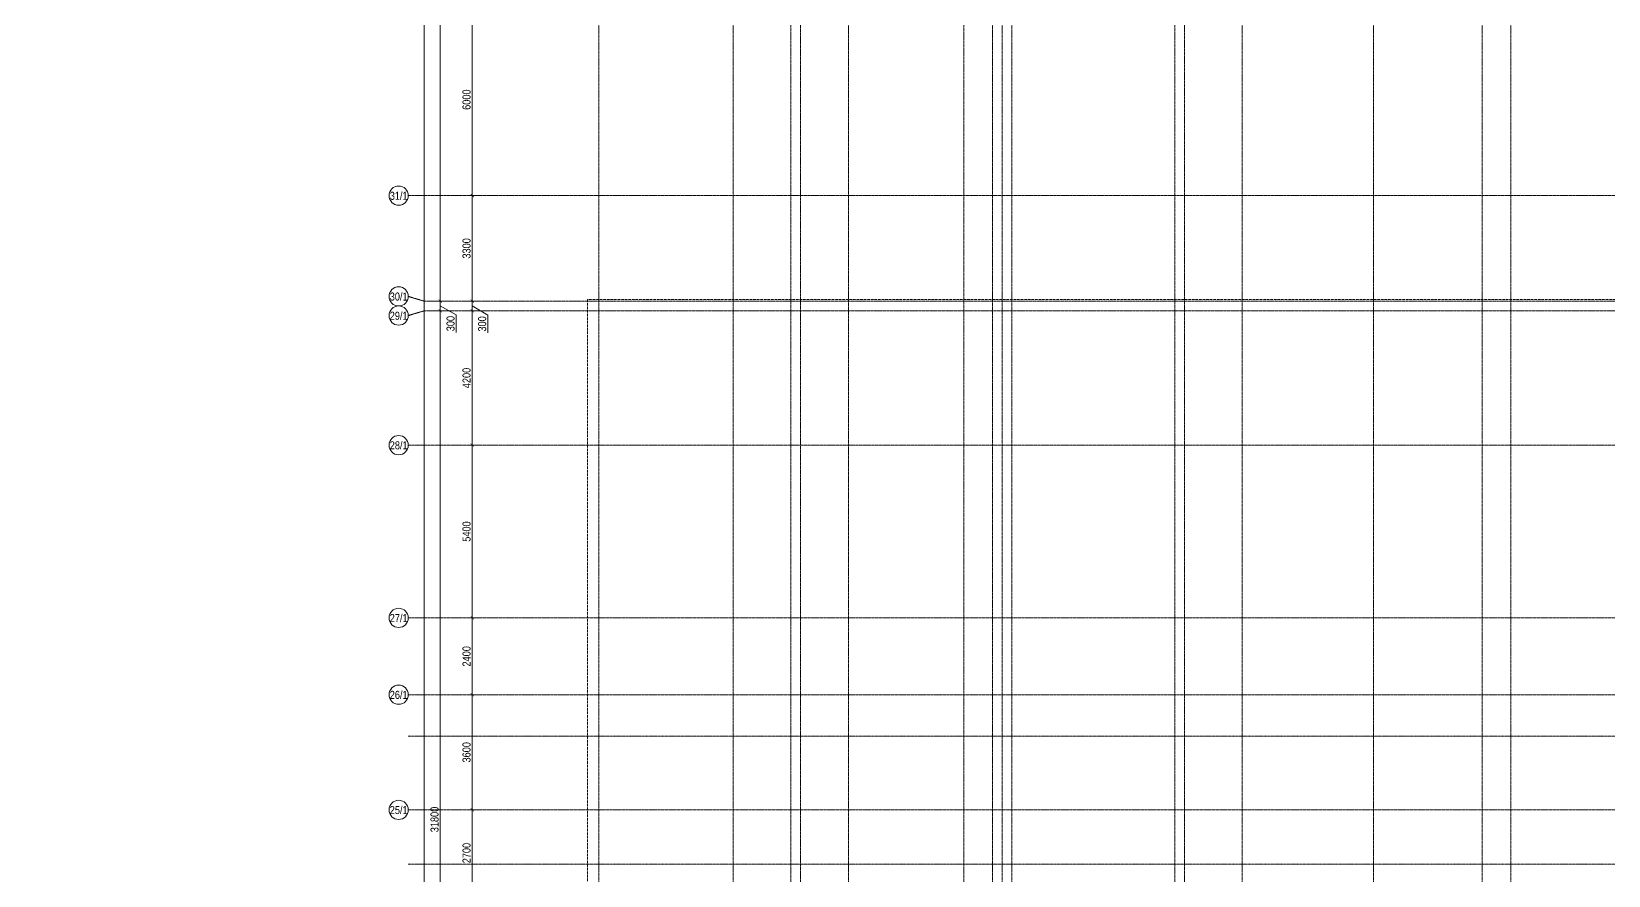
# Model space of a CAD drawing. Header units: millimetres. Extents: x -328335 to 1212475, y -208171 to 164144.
# Drawn here: x 177051 to 226322, y 82850 to 109229 of the extents above; entities that cross this region are included whole.
import ezdxf
from ezdxf import colors
from ezdxf.entities.mleader import LeaderData, LeaderLine
from ezdxf.enums import TextEntityAlignment as Align
from ezdxf.math import Vec2, Vec3

# ---------------------------------------------------------------- set-up
doc = ezdxf.new("R2010")
doc.units = ezdxf.units.MM
doc.header["$LTSCALE"] = 0.5
doc.linetypes.add('CENTER2', pattern=[28.575, 19.05, -3.175, 3.175, -3.175])
doc.linetypes.add('DASHED', pattern=[19.05, 12.7, -6.35])
doc.layers.get('Defpoints').update_dxf_attribs({"color": 140})
doc.layers.add('АР_Делит', color=120, linetype='Continuous', lineweight=0, plot=False)
doc.layers.add('АЦ_Выноски', color=7, linetype='Continuous', lineweight=5)
doc.layers.add('РД_Оси_размер', color=8, linetype='Continuous', lineweight=0)
doc.layers.add('РД_Оси_100', color=7, linetype='Continuous', lineweight=0, true_color=0x525252)
doc.styles.add('style1', font='ARIALN.TTF')
doc.styles.add('ккк', font='isocpeur.ttf', dxfattribs={"width": 0.85, "oblique": 15})
doc.dimstyles.new('Dim100_ареал', dxfattribs={"dimscale": 100, "dimtxt": 2.5, "dimasz": 1, "dimexe": 1, "dimexo": 1, "dimgap": 0.5, "dimtad": 1, "dimzin": 12, "dimdsep": 46, "dimtxsty": 'style1', "dimblk": 'ARCHTICK', "dimcen": 1, "dimdle": 1, "dimaunit": 1, "dimadec": 0, "dimazin": 3, "dimtfac": 1, "dimtmove": 1, "dimatfit": 3, "dimldrblk": 'OPEN30', "dimfxl": 2, "dimfxlon": 1, "dimtolj": 1, "dimtzin": 0, "dimlwd": 5, "dimlwe": 5, "dimarcsym": 0})

# ---------------------------------------------------------------- blocks, each defined once
blk = doc.blocks.new('A-iden')
at = {"linetype": 'Continuous', "lineweight": 5}
blk.add_circle((0, -4), 3, dxfattribs=at)
at = {"color": 0, "linetype": 'Continuous', "lineweight": 20, "style": 'ккк', "width": 0.85}
blk.add_attdef('ID', text='', height=4, dxfattribs=at).set_placement((0.31, -3.85), align=Align.MIDDLE_CENTER)
blk = doc.blocks.new('_ArchTick')
at = {"color": 0, "linetype": 'ByBlock', "const_width": 0.15}
blk.add_lwpolyline([(-0.5, -0.5), (0.5, 0.5)], dxfattribs=at)
blk = doc.blocks.new('*D289')
at = {"layer": 'Defpoints', "color": 0, "transparency": 16777216}
for p in [(-5455, 134700), (-2955, 134700), (-2955, 0)]:
    blk.add_point(p, dxfattribs=at)
at = {"layer": 'РД_Оси_размер', "color": 0, "lineweight": 5, "transparency": 16777216}
for p, q in [((-5255, 134700), (-5555, 134700)), ((-5455, -100), (-5455, 134800)), ((-5255, 0), (-5555, 0))]:
    blk.add_line(p, q, dxfattribs=at)
at = {"layer": 'РД_Оси_размер', "color": 0, "lineweight": 5, "transparency": 16777216, "xscale": 100, "yscale": 100, "zscale": 100}
for p, rotation in [((-5455, 134700), 90), ((-5455, 0), 270)]:
    blk.add_blockref('_ArchTick', p, dxfattribs=dict(at, rotation=rotation))
at = {"layer": 'РД_Оси_размер', "color": 0, "transparency": 16777216, "insert": (-5633, 67350), "char_height": 250, "attachment_point": 5, "rotation": 90, "style": 'style1'}
blk.add_mtext('\\A1;134700', dxfattribs=at)
blk = doc.blocks.new('_Open30')
at = {"color": 0, "linetype": 'ByBlock', "lineweight": -2}
for p, q in [((-1, 0.27), (0, 0)), ((0, 0), (-1, -0.27)), ((0, 0), (-1, 0))]:
    blk.add_line(p, q, dxfattribs=at)
blk = doc.blocks.new('*D311')
at = {"layer": 'Defpoints', "color": 0, "transparency": 16777216}
for p in [(-3955, 84900), (-2955, 84900), (-2955, 82200)]:
    blk.add_point(p, dxfattribs=at)
at = {"layer": 'РД_Оси_размер', "color": 0, "lineweight": 5, "transparency": 16777216}
for p, q in [((-3755, 84900), (-4055, 84900)), ((-3955, 82100), (-3955, 85000)), ((-3755, 82200), (-4055, 82200))]:
    blk.add_line(p, q, dxfattribs=at)
at = {"layer": 'РД_Оси_размер', "color": 0, "lineweight": 5, "transparency": 16777216, "xscale": 100, "yscale": 100, "zscale": 100}
for p, rotation in [((-3955, 84900), 90), ((-3955, 82200), 270)]:
    blk.add_blockref('_ArchTick', p, dxfattribs=dict(at, rotation=rotation))
at = {"layer": 'РД_Оси_размер', "color": 0, "transparency": 16777216, "insert": (-4133, 83550), "char_height": 250, "attachment_point": 5, "rotation": 90, "style": 'style1'}
blk.add_mtext('\\A1;2700', dxfattribs=at)
blk = doc.blocks.new('*D312')
at = {"layer": 'Defpoints', "color": 0, "transparency": 16777216}
for p in [(-3955, 88500), (-2955, 88500), (-2955, 84900)]:
    blk.add_point(p, dxfattribs=at)
at = {"layer": 'РД_Оси_размер', "color": 0, "lineweight": 5, "transparency": 16777216}
for p, q in [((-3755, 88500), (-4055, 88500)), ((-3955, 84800), (-3955, 88600)), ((-3755, 84900), (-4055, 84900))]:
    blk.add_line(p, q, dxfattribs=at)
at = {"layer": 'РД_Оси_размер', "color": 0, "lineweight": 5, "transparency": 16777216, "xscale": 100, "yscale": 100, "zscale": 100}
for p, rotation in [((-3955, 88500), 90), ((-3955, 84900), 270)]:
    blk.add_blockref('_ArchTick', p, dxfattribs=dict(at, rotation=rotation))
at = {"layer": 'РД_Оси_размер', "color": 0, "transparency": 16777216, "insert": (-4133, 86700), "char_height": 250, "attachment_point": 5, "rotation": 90, "style": 'style1'}
blk.add_mtext('\\A1;3600', dxfattribs=at)
blk = doc.blocks.new('*D313')
at = {"layer": 'Defpoints', "color": 0, "transparency": 16777216}
for p in [(-3955, 90900), (-2955, 90900), (-2955, 88500)]:
    blk.add_point(p, dxfattribs=at)
at = {"layer": 'РД_Оси_размер', "color": 0, "lineweight": 5, "transparency": 16777216}
for p, q in [((-3755, 90900), (-4055, 90900)), ((-3955, 88400), (-3955, 91000)), ((-3755, 88500), (-4055, 88500))]:
    blk.add_line(p, q, dxfattribs=at)
at = {"layer": 'РД_Оси_размер', "color": 0, "lineweight": 5, "transparency": 16777216, "xscale": 100, "yscale": 100, "zscale": 100}
for p, rotation in [((-3955, 90900), 90), ((-3955, 88500), 270)]:
    blk.add_blockref('_ArchTick', p, dxfattribs=dict(at, rotation=rotation))
at = {"layer": 'РД_Оси_размер', "color": 0, "transparency": 16777216, "insert": (-4133, 89700), "char_height": 250, "attachment_point": 5, "rotation": 90, "style": 'style1'}
blk.add_mtext('\\A1;2400', dxfattribs=at)
blk = doc.blocks.new('*D314')
at = {"layer": 'Defpoints', "color": 0, "transparency": 16777216}
for p in [(-3955, 96300), (-2955, 96300), (-2955, 90900)]:
    blk.add_point(p, dxfattribs=at)
at = {"layer": 'РД_Оси_размер', "color": 0, "lineweight": 5, "transparency": 16777216}
for p, q in [((-3755, 96300), (-4055, 96300)), ((-3955, 90800), (-3955, 96400)), ((-3755, 90900), (-4055, 90900))]:
    blk.add_line(p, q, dxfattribs=at)
at = {"layer": 'РД_Оси_размер', "color": 0, "lineweight": 5, "transparency": 16777216, "xscale": 100, "yscale": 100, "zscale": 100}
for p, rotation in [((-3955, 96300), 90), ((-3955, 90900), 270)]:
    blk.add_blockref('_ArchTick', p, dxfattribs=dict(at, rotation=rotation))
at = {"layer": 'РД_Оси_размер', "color": 0, "transparency": 16777216, "insert": (-4133, 93600), "char_height": 250, "attachment_point": 5, "rotation": 90, "style": 'style1'}
blk.add_mtext('\\A1;5400', dxfattribs=at)
blk = doc.blocks.new('*D315')
at = {"layer": 'Defpoints', "color": 0, "transparency": 16777216}
for p in [(-3955, 100500), (-2955, 100500), (-2955, 96300)]:
    blk.add_point(p, dxfattribs=at)
at = {"layer": 'РД_Оси_размер', "color": 0, "lineweight": 5, "transparency": 16777216}
for p, q in [((-3955, 96200), (-3955, 100600)), ((-3755, 100500), (-4055, 100500)), ((-3755, 96300), (-4055, 96300))]:
    blk.add_line(p, q, dxfattribs=at)
at = {"layer": 'РД_Оси_размер', "color": 0, "lineweight": 5, "transparency": 16777216, "xscale": 100, "yscale": 100, "zscale": 100}
for p, rotation in [((-3955, 100500), 90), ((-3955, 96300), 270)]:
    blk.add_blockref('_ArchTick', p, dxfattribs=dict(at, rotation=rotation))
at = {"layer": 'РД_Оси_размер', "color": 0, "transparency": 16777216, "insert": (-4133, 98400), "char_height": 250, "attachment_point": 5, "rotation": 90, "style": 'style1'}
blk.add_mtext('\\A1;4200', dxfattribs=at)
blk = doc.blocks.new('*D316')
at = {"layer": 'Defpoints', "color": 0, "transparency": 16777216}
for p in [(-3955, 100800), (-2955, 100800), (-2955, 100500)]:
    blk.add_point(p, dxfattribs=at)
at = {"layer": 'РД_Оси_размер', "color": 0, "lineweight": 5, "transparency": 16777216}
for p, q in [((-3755, 100800), (-4055, 100800)), ((-3955, 100400), (-3955, 100900)), ((-3955, 100650), (-3467, 100366)), ((-3755, 100500), (-4055, 100500)), ((-3467, 100366), (-3467, 99814))]:
    blk.add_line(p, q, dxfattribs=at)
at = {"layer": 'РД_Оси_размер', "color": 0, "lineweight": 5, "transparency": 16777216, "xscale": 100, "yscale": 100, "zscale": 100}
for p, rotation in [((-3955, 100800), 90), ((-3955, 100500), 270)]:
    blk.add_blockref('_ArchTick', p, dxfattribs=dict(at, rotation=rotation))
at = {"layer": 'РД_Оси_размер', "color": 0, "transparency": 16777216, "insert": (-3645, 100090), "char_height": 250, "attachment_point": 5, "rotation": 90, "style": 'style1'}
blk.add_mtext('\\A1;300', dxfattribs=at)
blk = doc.blocks.new('*D317')
at = {"layer": 'Defpoints', "color": 0, "transparency": 16777216}
for p in [(-3955, 104100), (-2955, 104100), (-2955, 100800)]:
    blk.add_point(p, dxfattribs=at)
at = {"layer": 'РД_Оси_размер', "color": 0, "lineweight": 5, "transparency": 16777216}
for p, q in [((-3755, 104100), (-4055, 104100)), ((-3955, 100700), (-3955, 104200)), ((-3755, 100800), (-4055, 100800))]:
    blk.add_line(p, q, dxfattribs=at)
at = {"layer": 'РД_Оси_размер', "color": 0, "lineweight": 5, "transparency": 16777216, "xscale": 100, "yscale": 100, "zscale": 100}
for p, rotation in [((-3955, 104100), 90), ((-3955, 100800), 270)]:
    blk.add_blockref('_ArchTick', p, dxfattribs=dict(at, rotation=rotation))
at = {"layer": 'РД_Оси_размер', "color": 0, "transparency": 16777216, "insert": (-4133, 102450), "char_height": 250, "attachment_point": 5, "rotation": 90, "style": 'style1'}
blk.add_mtext('\\A1;3300', dxfattribs=at)
blk = doc.blocks.new('*D318')
at = {"layer": 'Defpoints', "color": 0, "transparency": 16777216}
for p in [(-3955, 110100), (-2955, 110100), (-2955, 104100)]:
    blk.add_point(p, dxfattribs=at)
at = {"layer": 'РД_Оси_размер', "color": 0, "lineweight": 5, "transparency": 16777216}
for p, q in [((-3755, 110100), (-4055, 110100)), ((-3955, 104000), (-3955, 110200)), ((-3755, 104100), (-4055, 104100))]:
    blk.add_line(p, q, dxfattribs=at)
at = {"layer": 'РД_Оси_размер', "color": 0, "lineweight": 5, "transparency": 16777216, "xscale": 100, "yscale": 100, "zscale": 100}
for p, rotation in [((-3955, 110100), 90), ((-3955, 104100), 270)]:
    blk.add_blockref('_ArchTick', p, dxfattribs=dict(at, rotation=rotation))
at = {"layer": 'РД_Оси_размер', "color": 0, "transparency": 16777216, "insert": (-4133, 107100), "char_height": 250, "attachment_point": 5, "rotation": 90, "style": 'style1'}
blk.add_mtext('\\A1;6000', dxfattribs=at)
blk = doc.blocks.new('*D185')
at = {"layer": 'Defpoints', "color": 0, "transparency": 16777216}
for p in [(-4955, 100500), (-2955, 100500), (-2955, 68700)]:
    blk.add_point(p, dxfattribs=at)
at = {"layer": 'РД_Оси_размер', "color": 0, "lineweight": 5, "transparency": 16777216}
for p, q in [((-4955, 68600), (-4955, 100600)), ((-4755, 100500), (-5055, 100500)), ((-4755, 68700), (-5055, 68700))]:
    blk.add_line(p, q, dxfattribs=at)
at = {"layer": 'РД_Оси_размер', "color": 0, "lineweight": 5, "transparency": 16777216, "xscale": 100, "yscale": 100, "zscale": 100}
for p, rotation in [((-4955, 100500), 90), ((-4955, 68700), 270)]:
    blk.add_blockref('_ArchTick', p, dxfattribs=dict(at, rotation=rotation))
at = {"layer": 'РД_Оси_размер', "color": 0, "transparency": 16777216, "insert": (-5133, 84600), "char_height": 250, "attachment_point": 5, "rotation": 90, "style": 'style1'}
blk.add_mtext('\\A1;31800', dxfattribs=at)
blk = doc.blocks.new('*D186')
at = {"layer": 'Defpoints', "color": 0, "transparency": 16777216}
for p in [(-4955, 100800), (-2955, 100800), (-2955, 100500)]:
    blk.add_point(p, dxfattribs=at)
at = {"layer": 'РД_Оси_размер', "color": 0, "lineweight": 5, "transparency": 16777216}
for p, q in [((-4755, 100800), (-5055, 100800)), ((-4955, 100400), (-4955, 100900)), ((-4955, 100650), (-4455, 100376)), ((-4755, 100500), (-5055, 100500)), ((-4455, 100376), (-4455, 99823))]:
    blk.add_line(p, q, dxfattribs=at)
at = {"layer": 'РД_Оси_размер', "color": 0, "lineweight": 5, "transparency": 16777216, "xscale": 100, "yscale": 100, "zscale": 100}
for p, rotation in [((-4955, 100800), 90), ((-4955, 100500), 270)]:
    blk.add_blockref('_ArchTick', p, dxfattribs=dict(at, rotation=rotation))
at = {"layer": 'РД_Оси_размер', "color": 0, "transparency": 16777216, "insert": (-4633, 100100), "char_height": 250, "attachment_point": 5, "rotation": 90, "style": 'style1'}
blk.add_mtext('\\A1;300', dxfattribs=at)
blk = doc.blocks.new('*D187')
at = {"layer": 'Defpoints', "color": 0, "transparency": 16777216}
for p in [(-4955, 134700), (-2955, 134700), (-2955, 100800)]:
    blk.add_point(p, dxfattribs=at)
at = {"layer": 'РД_Оси_размер', "color": 0, "lineweight": 5, "transparency": 16777216}
for p, q in [((-4755, 134700), (-5055, 134700)), ((-4955, 100700), (-4955, 134800)), ((-4755, 100800), (-5055, 100800))]:
    blk.add_line(p, q, dxfattribs=at)
at = {"layer": 'РД_Оси_размер', "color": 0, "lineweight": 5, "transparency": 16777216, "xscale": 100, "yscale": 100, "zscale": 100}
for p, rotation in [((-4955, 134700), 90), ((-4955, 100800), 270)]:
    blk.add_blockref('_ArchTick', p, dxfattribs=dict(at, rotation=rotation))
at = {"layer": 'РД_Оси_размер', "color": 0, "transparency": 16777216, "insert": (-5133, 117750), "char_height": 250, "attachment_point": 5, "rotation": 90, "style": 'style1'}
blk.add_mtext('\\A1;33900', dxfattribs=at)
blk = doc.blocks.new('_Dot')
at = {"color": 0, "linetype": 'ByBlock', "lineweight": -2}
blk.add_line((-0.5, 0), (-1, 0), dxfattribs=at)
at = {"color": 0, "linetype": 'ByBlock', "const_width": 0.5}
blk.add_lwpolyline([(-0.25, 0, 1), (0.25, 0, 1)], format="xyb", close=True, dxfattribs=at)
blk = doc.blocks.new('СОШ_2200_АР_ОСИ_М100_28.05.24')
at = {"layer": 'АР_Делит', "linetype": 'CENTER2'}
for p, q in [((-5954.958, 87200), (47367.08, 87200)), ((-5954.958, 83200), (47367.08, 83200))]:
    blk.add_line(p, q, dxfattribs=at)
at = {"layer": 'АР_Делит', "color": 5, "linetype": 'DASHED'}
blk.add_lwpolyline([(45245, 68320), (20455, 68320), (20455, 26755), (27955, 26755), (27955, 13145), (-355, 13145), (-355, 100855), (37145, 100855)], dxfattribs=at)
at = {"layer": 'РД_Оси_100', "color": 8, "linetype": 'CENTER2', "true_color": 0x808080}
for p, q in [((0, -6155), (0, 139938.679)), ((4200, -6155), (4200, 139938.679)), ((20100, -6155), (20100, 139938.679)), ((24200, -6155), (24200, 139938.679)), ((27600, -6155), (27600, 139938.679)), ((-5954.958, 104100), (119910, 104100)), ((-5954.958, 96300), (119910, 96300)), ((-5954.958, 90900), (119910, 90900)), ((-5954.958, 88500), (119910, 88500)), ((-5954.958, 84900), (119910, 84900))]:
    blk.add_line(p, q, dxfattribs=at)
for points in [[(5849.555, 139938.679), (6000, 139538.679), (6000, -6194.559)], [(6300, -6195.83), (6300, 139538.679), (6450, 139938.679)], [(7800, -6155), (7800, 139938.679)], [(11400, 139938.679), (11400, -6155)], [(12000.12, -6155), (12300, -5755), (12300, 139538.679), (12000, 139938.679)], [(12600, -6155), (12600, 139938.679)], [(13200, -6155), (12900, -5755), (12900, 139538.679), (13220.167, 139939.357)], [(17850, 139938.679), (18000, 139538.679), (18000, -6194.092)], [(18300, -6196.31), (18300, 139538.679), (18450, 139938.679)], [(28500, -6155), (28500, 139938.679)], [(119910, 100950), (119410, 100800), (-5454.958, 100800), (-5954.958, 100950)], [(119910, 100350), (119410, 100500), (-5454.958, 100500), (-5954.958, 100350)]]:
    blk.add_lwpolyline(points, dxfattribs=at)
at = {"layer": 'РД_Оси_100', "color": 0}
ref = blk.add_blockref('A-iden', (-6254.958, 104500), dxfattribs=dict(at, xscale=100, yscale=100, zscale=100))
ref.add_attrib('ID', '31/1', dxfattribs={"layer": '0', "linetype": 'Continuous', "height": 250, "style": 'style1'}).set_placement((-6254.958, 104100), align=Align.MIDDLE)
ref = blk.add_blockref('A-iden', (-6254.958, 101350), dxfattribs=dict(at, xscale=100, yscale=100, zscale=100))
ref.add_attrib('ID', '30/1', dxfattribs={"layer": '0', "linetype": 'Continuous', "height": 250, "style": 'style1'}).set_placement((-6254.958, 100950), align=Align.MIDDLE)
ref = blk.add_blockref('A-iden', (-6254.958, 100750), dxfattribs=dict(at, xscale=100, yscale=100, zscale=100))
ref.add_attrib('ID', '29/1', dxfattribs={"layer": '0', "linetype": 'Continuous', "height": 250, "style": 'style1'}).set_placement((-6254.958, 100350), align=Align.MIDDLE)
ref = blk.add_blockref('A-iden', (-6254.958, 96700), dxfattribs=dict(at, xscale=100, yscale=100, zscale=100))
ref.add_attrib('ID', '28/1', dxfattribs={"layer": '0', "linetype": 'Continuous', "height": 250, "style": 'style1'}).set_placement((-6254.958, 96300), align=Align.MIDDLE)
ref = blk.add_blockref('A-iden', (-6254.958, 91300), dxfattribs=dict(at, xscale=100, yscale=100, zscale=100))
ref.add_attrib('ID', '27/1', dxfattribs={"layer": '0', "linetype": 'Continuous', "height": 250, "style": 'style1'}).set_placement((-6254.958, 90900), align=Align.MIDDLE)
ref = blk.add_blockref('A-iden', (-6254.958, 88900), dxfattribs=dict(at, xscale=100, yscale=100, zscale=100))
ref.add_attrib('ID', '26/1', dxfattribs={"layer": '0', "linetype": 'Continuous', "height": 250, "style": 'style1'}).set_placement((-6254.958, 88500), align=Align.MIDDLE)
ref = blk.add_blockref('A-iden', (-6254.958, 85300), dxfattribs=dict(at, xscale=100, yscale=100, zscale=100))
ref.add_attrib('ID', '25/1', dxfattribs={"layer": '0', "linetype": 'Continuous', "height": 250, "style": 'style1'}).set_placement((-6254.958, 84900), align=Align.MIDDLE)
at = {"layer": 'РД_Оси_размер'}
for base, p1, p2, picture, middle in [((-5454.958, 134700), (-2954.958, 0), (-2954.958, 134700), '*D289', (-5632.601, 67350)), ((-4954.958, 134700), (-2954.958, 100800), (-2954.958, 134700), '*D187', (-5132.601, 117750)), ((-3954.958, 110100), (-2954.958, 104100), (-2954.958, 110100), '*D318', (-4132.601, 107100)), ((-3954.958, 104100), (-2954.958, 100800), (-2954.958, 104100), '*D317', (-4132.601, 102450)), ((-4954.958, 100500), (-2954.958, 68700), (-2954.958, 100500), '*D185', (-5132.601, 84600)), ((-3954.958, 100500), (-2954.958, 96300), (-2954.958, 100500), '*D315', (-4132.601, 98400)), ((-3954.958, 96300), (-2954.958, 90900), (-2954.958, 96300), '*D314', (-4132.601, 93600)), ((-3954.958, 90900), (-2954.958, 88500), (-2954.958, 90900), '*D313', (-4132.601, 89700)), ((-3954.958, 88500), (-2954.958, 84900), (-2954.958, 88500), '*D312', (-4132.601, 86700)), ((-3954.958, 84900), (-2954.958, 82200), (-2954.958, 84900), '*D311', (-4132.601, 83550))]:
    dim = blk.add_linear_dim(base=base, p1=p1, p2=p2, angle=90, dimstyle='Dim100_ареал', dxfattribs=at)
    dim.commit()
    dim.dimension.update_dxf_attribs({"geometry": picture, "text_midpoint": middle})
for base, picture, middle in [((-4954.958, 100800), '*D186', (-4454.958, 100325.718)), ((-3954.958, 100800), '*D316', (-3467.196, 100316.233))]:
    dim = blk.add_linear_dim(base=base, p1=(-2954.958, 100500), p2=(-2954.958, 100800), angle=90, dimstyle='Dim100_ареал', dxfattribs=at)
    dim.commit()
    dim.dimension.update_dxf_attribs({"geometry": picture, "text_midpoint": middle, "dimtype": 160})

msp = doc.modelspace()

# ---------------------------------------------------------------- block references
at = {"layer": 'РД_Оси_100'}
msp.add_blockref('СОШ_2200_АР_ОСИ_М100_28.05.24', (194776.726, 0), dxfattribs=at)

# ---------------------------------------------------------------- leaders
at = {"layer": 'АЦ_Выноски', "transparency": 33554653}
ml = msp.add_multileader_mtext('Standard', dxfattribs=at)
ml.set_content('\\pxa0.66667;Аккустические подвесные панели из минерального стекловолокна. Акцентные цвета: {\\C240;\\c2367469;NSC S 2060-Y60R, NSC S 3060-Y30R. \\PПривязку см. раздел АИ}', color=256, style='style1')
ml.set_leader_properties(color=256)
ml.set_arrow_properties(name='DOT')
ml.build(insert=Vec2(0, 0))
ml.multileader.update_dxf_attribs({"has_dogleg": 0, "text_left_attachment_type": 6, "text_right_attachment_type": 6, "arrow_head_size": 200, "scale": 100})
ctx = ml.context
ctx.base_point, ctx.scale, ctx.char_height, ctx.arrow_head_size, ctx.landing_gap_size, ctx.plane_origin, ctx.plane_x_axis, ctx.plane_y_axis = Vec3(81527.942, 108265.207), 100, 300, 200, 50, Vec3(83308.187, 102395.461), Vec3(1, 0.00000001), Vec3(-0.00000001, 1)
ctx.left_attachment, ctx.right_attachment = 6, 6
notes = []
notes.append((ctx, [(1, (1, 1, 0), (80727.942, 108265.207), (1, 0.00000001), 800, [(1, [(77346.842, 97620.027), (76128.548, 99500.161)], 0, [])])]))
ctx.mtext.insert, ctx.mtext.text_direction, ctx.mtext.rotation, ctx.mtext.width, ctx.mtext.line_spacing_factor, ctx.mtext.flow_direction = Vec3(81577.942, 108653.407), Vec3(1, 0.00000001), 0.00000001, 9258.29889, 0.8, 5
ml = msp.add_multileader_mtext('Standard', dxfattribs=at)
ml.set_content('\\pxa0.66667;Аккустические подвесные панели \\Pиз минерального стекловолокна.  %%C800, %%C1200мм. \\PАкцентный цвет: {\\C240;\\c2367469;NSC S 2020-R60B\\PПривязку см. раздел АИ}', color=256, style='style1')
ml.set_leader_properties(color=256)
ml.set_arrow_properties(name='DOT')
ml.build(insert=Vec2(0, 0))
ml.multileader.update_dxf_attribs({"has_dogleg": 0, "text_left_attachment_type": 6, "text_right_attachment_type": 6, "arrow_head_size": 200, "scale": 100})
ctx = ml.context
ctx.base_point, ctx.scale, ctx.char_height, ctx.arrow_head_size, ctx.landing_gap_size, ctx.plane_origin, ctx.plane_x_axis, ctx.plane_y_axis = Vec3(104037.457, 107876.867), 100, 300, 200, 50, Vec3(77897.067, 99385.609), Vec3(1, 0.00000001), Vec3(-0.00000001, 1)
ctx.left_attachment, ctx.right_attachment = 6, 6
notes.append((ctx, [(1, (1, 1, 0), (103237.457, 107876.867), (1, 0.00000001), 800, [(1, [(101968.863, 97142.148), (100862.669, 99570.512)], 0, [])])]))
ctx.mtext.insert, ctx.mtext.text_direction, ctx.mtext.rotation, ctx.mtext.width, ctx.mtext.line_spacing_factor, ctx.mtext.flow_direction = Vec3(104087.457, 108265.066), Vec3(1, 0.00000001), 0.00000001, 11047.033, 0.8, 5
ml = msp.add_multileader_mtext('Standard', dxfattribs=at)
ml.set_content('\\pxa0.66667;Аккустические подвесные панели из минерального стекловолокна. Акцентные цвета: {\\C240;\\c2367469;NSC S 2060-Y60R, NSC S 3060-Y30R. \\PПривязку см. раздел АИ}', color=256, style='style1')
ml.set_leader_properties(color=256)
ml.set_arrow_properties(name='DOT')
ml.build(insert=Vec2(0, 0))
ml.multileader.update_dxf_attribs({"has_dogleg": 0, "text_left_attachment_type": 6, "text_right_attachment_type": 6, "arrow_head_size": 200, "scale": 100})
ctx = ml.context
ctx.base_point, ctx.scale, ctx.char_height, ctx.arrow_head_size, ctx.landing_gap_size, ctx.plane_origin, ctx.plane_x_axis, ctx.plane_y_axis = Vec3(33151.364, 89190.322), 100, 300, 200, 50, Vec3(26955.475, 103750.3), Vec3(1, 0.00000001), Vec3(-0.00000001, 1)
ctx.left_attachment, ctx.right_attachment = 6, 6
notes.append((ctx, [(0, (1, 1, 0), (42493.519, 89190.322), (-1, -0.00000001), 800, [(0, [(39353.753, 93562.676), (43812.568, 94775.78)], 0, [])])]))
ctx.mtext.insert, ctx.mtext.text_direction, ctx.mtext.rotation, ctx.mtext.width, ctx.mtext.line_spacing_factor, ctx.mtext.flow_direction = Vec3(33201.364, 89578.521), Vec3(1, 0.00000001), 0.00000001, 9258.29889, 0.8, 5
for ctx, leaders in notes:
    for number, flags, end, landing, length, lines in leaders:
        leader = LeaderData()
        leader.index, (leader.has_last_leader_line, leader.has_dogleg_vector, leader.attachment_direction) = number, flags
        leader.last_leader_point, leader.dogleg_vector, leader.dogleg_length = Vec3(end), Vec3(landing), length
        for number, points, colour, breaks in lines:
            line = LeaderLine()
            line.index, line.vertices, line.color, line.breaks = number, Vec3.list(points), colors.encode_raw_color(colour), breaks
            leader.lines.append(line)
        ctx.leaders.append(leader)

doc.saveas('drawing.dxf')
